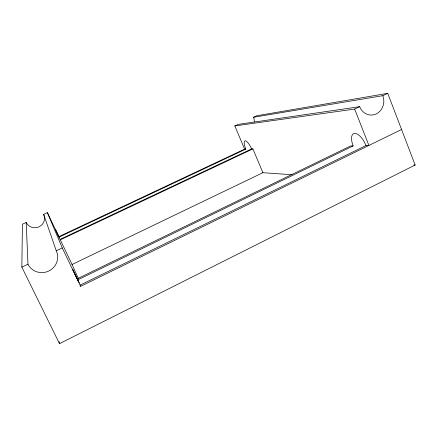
<?xml version="1.0" encoding="UTF-8"?>
<svg xmlns="http://www.w3.org/2000/svg" width="437" height="437" viewBox="0 0 437 437"><rect width="100%" height="100%" fill="white"/><g stroke="black" fill="none" stroke-linecap="round" stroke-linejoin="round"><path stroke-width="0.66" d="M254.214 121.808A8.898 8.429 87.1 0 0 253.542 117.263L256.825 115.745L387.745 93.343L415.15 165.011L59.487 343.657L21.85 267.111L22.424 224.197L26.193 222.455A9.647 9.379 -7.6 0 0 39.002 226.869A9.647 9.379 -7.6 0 0 43.656 214.376L47.376 212.655L59.071 237.127L245.823 149.104A8.991 2.677 64.9 0 1 245.239 140.774A8.991 2.677 64.9 0 1 251.603 148.93L252.881 148.891L262.894 172.691L292.058 174.756M47.376 212.655L62.256 247.921L80.648 286.311L401.57 129.494M245.823 149.104L244.627 149.137L234.816 125.932L354.647 109.064L368.91 145.45L366.02 145.537L80.124 285.121L80.648 286.311M78.447 281.608L72.679 269.285L77.808 279.838L353.162 145.92A13.421 5.949 63.2 0 1 354.735 133.411A13.421 5.949 63.2 0 1 366.02 145.537M78.474 278.822L72.061 264.494L262.894 172.691M21.85 267.111L27.973 264.205A15.661 15.126 -18.6 0 0 48.698 271.055A15.661 15.126 -18.6 0 0 56.253 250.772L43.656 214.376M56.253 250.772L62.256 247.921M354.647 109.064L359.656 106.683A13.94 12.602 -89.6 0 0 376.186 113.948A13.94 12.602 -89.6 0 0 382.828 95.681L387.745 93.343M72.061 264.494L60.055 239.367L251.603 148.93M60.268 239.858L252.881 148.891M58.869 236.663L244.627 149.137M234.816 125.932L238.138 124.398L359.656 106.683M253.542 117.263L382.828 95.681M353.162 145.92L350.534 145.996L77.338 278.762L77.808 279.838M413.784 164.978L415.15 165.011M59.071 237.127L55.472 229.704L60.055 239.367M78.218 280.603L79.392 283.056M59.099 341.652L59.487 343.657M26.193 222.455L27.973 264.205"/></g></svg>
